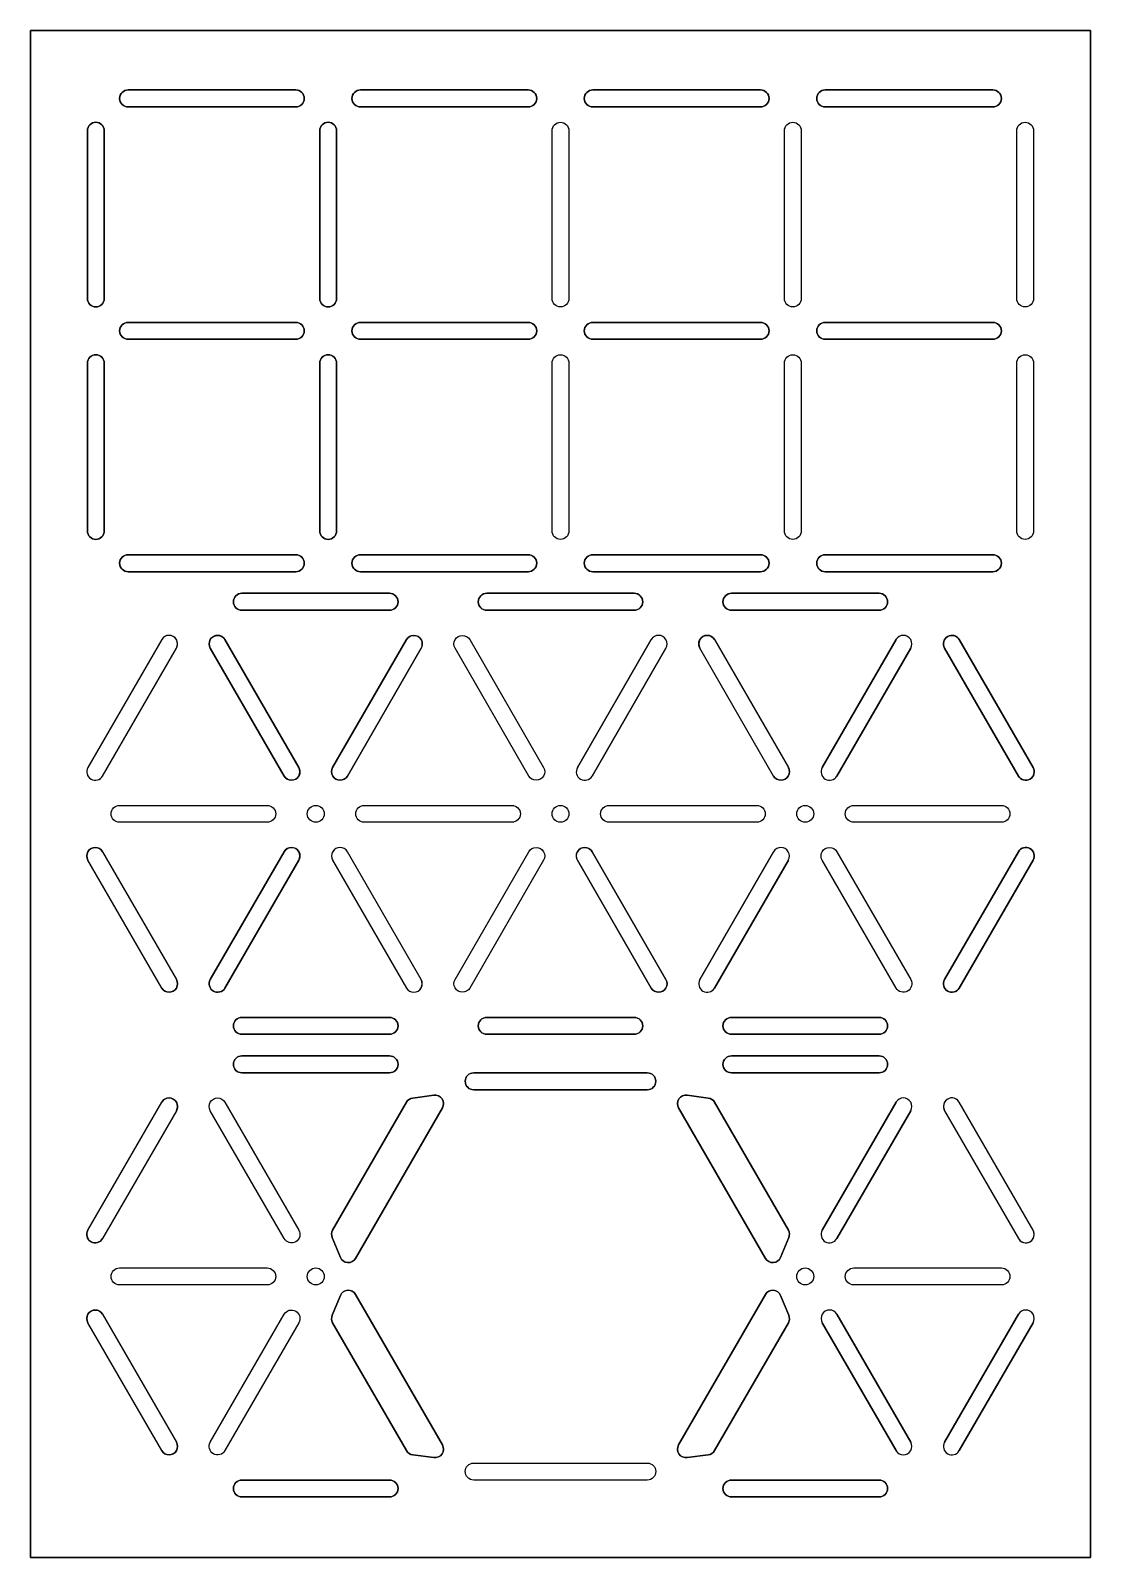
# Model space of a CAD drawing. Header units: millimetres. Extents: x -75 to 50, y -112 to 68.
import ezdxf

# ---------------------------------------------------------------- set-up
doc = ezdxf.new("R2010")
doc.units = ezdxf.units.MM
doc.layers.get('0').update_dxf_attribs({"linetype": 'CONTINUOUS'})

msp = doc.modelspace()

# ---------------------------------------------------------------- linework, layer by layer
for p, q in [((-59.73, -3.46), (-68.43, -18.54)), ((-43.56, -18.54), (-52.27, -3.46)), ((-10.7, -18.54), (-2, -3.46)), ((-2, -3.46), (-10.7, -18.54)), ((5.46, -3.46), (14.17, -18.54)), ((18.16, -18.54), (26.87, -3.46)), ((26.87, -3.46), (18.16, -18.54)), ((-66.7, -19.54), (-57.99, -4.46)), ((-54, -4.46), (-45.29, -19.54)), ((-0.27, -4.46), (-8.97, -19.54)), ((-8.97, -19.54), (-0.27, -4.46)), ((12.43, -19.54), (3.73, -4.46)), ((28.6, -4.46), (19.89, -19.54)), ((19.89, -19.54), (28.6, -4.46)), ((-66.7, -28.46), (-57.99, -43.53)), ((-45.29, -28.46), (-54, -43.53)), ((-29.13, -43.53), (-37.83, -28.46)), ((-0.27, -43.53), (-8.97, -28.46)), ((3.73, -43.53), (12.43, -28.46)), ((12.43, -28.46), (3.73, -43.53)), ((-59.73, -44.53), (-68.43, -29.46)), ((-52.27, -44.53), (-43.56, -29.46)), ((-39.57, -29.46), (-30.86, -44.53)), ((-10.7, -29.46), (-2, -44.53)), ((14.17, -29.46), (5.46, -44.53)), ((5.46, -44.53), (14.17, -29.46)), ((-68.43, -73.07), (-59.73, -57.99)), ((-57.99, -58.99), (-66.7, -74.07)), ((18.16, -73.07), (26.87, -57.99)), ((26.87, -57.99), (18.16, -73.07)), ((28.6, -58.99), (19.89, -74.07)), ((19.89, -74.07), (28.6, -58.99)), ((32.59, -58.99), (41.3, -74.07)), ((43.03, -73.07), (34.33, -57.99)), ((-59.73, -99.07), (-68.43, -83.99)), ((-66.7, -82.99), (-57.99, -98.07)), ((26.87, -99.07), (18.16, -83.99)), ((18.16, -83.99), (26.87, -99.07)), ((19.89, -82.99), (28.6, -98.07)), ((28.6, -98.07), (19.89, -82.99)), ((32.59, -98.07), (41.3, -82.99)), ((41.3, -82.99), (32.59, -98.07)), ((43.03, -83.99), (34.33, -99.07)), ((34.33, -99.07), (43.03, -83.99))]:
    msp.add_line(p, q)
for points in [[(-75.2, 68.34), (49.8, 68.34), (49.8, -111.66), (-75.2, -111.66)], [(49.8, 68.34), (-75.2, 68.34), (-75.2, -111.66), (49.8, -111.66)]]:
    msp.add_lwpolyline(points, close=True)
for points in [[(-43.91, 61.34), (-63.69, 61.34, 1), (-63.69, 59.34), (-43.91, 59.34, 1)], [(-63.69, 61.34), (-43.91, 61.34, -1), (-43.91, 59.34), (-63.69, 59.34, -1)], [(-16.51, 61.34), (-36.29, 61.34, 1), (-36.29, 59.34), (-16.51, 59.34, 1)], [(-36.29, 61.34), (-16.51, 61.34, -1), (-16.51, 59.34), (-36.29, 59.34, -1)], [(10.89, 61.34), (-8.89, 61.34, 1), (-8.89, 59.34), (10.89, 59.34, 1)], [(-8.89, 61.34), (10.89, 61.34, -1), (10.89, 59.34), (-8.89, 59.34, -1)], [(38.29, 61.34), (18.51, 61.34, 1), (18.51, 59.34), (38.29, 59.34, 1)], [(18.51, 61.34), (38.29, 61.34, -1), (38.29, 59.34), (18.51, 59.34, -1)], [(-66.5, 36.75), (-66.5, 56.53, 1), (-68.5, 56.53), (-68.5, 36.75, 1)], [(-66.5, 56.53), (-66.5, 36.75, -1), (-68.5, 36.75), (-68.5, 56.53, -1)], [(-39.1, 36.75), (-39.1, 56.53, 1), (-41.1, 56.53), (-41.1, 36.75, 1)], [(-39.1, 56.53), (-39.1, 36.75, -1), (-41.1, 36.75), (-41.1, 56.53, -1)], [(-11.7, 36.75, -1), (-13.7, 36.75), (-13.7, 56.53, -1), (-11.7, 56.53)], [(-11.7, 36.75, -1), (-13.7, 36.75), (-13.7, 56.53, -1), (-11.7, 56.53)], [(15.7, 36.75, -1), (13.7, 36.75), (13.7, 56.53, -1), (15.7, 56.53)], [(15.7, 36.75, -1), (13.7, 36.75), (13.7, 56.53, -1), (15.7, 56.53)], [(43.1, 36.75, -1), (41.1, 36.75), (41.1, 56.53, -1), (43.1, 56.53)], [(43.1, 36.75, -1), (41.1, 36.75), (41.1, 56.53, -1), (43.1, 56.53)], [(-43.91, 33.94), (-63.69, 33.94, 1), (-63.69, 31.94), (-43.91, 31.94, 1)], [(-63.69, 33.94), (-43.91, 33.94, -1), (-43.91, 31.94), (-63.69, 31.94, -1)], [(-16.51, 33.94), (-36.29, 33.94, 1), (-36.29, 31.94), (-16.51, 31.94, 1)], [(-36.29, 33.94), (-16.51, 33.94, -1), (-16.51, 31.94), (-36.29, 31.94, -1)], [(10.89, 33.94), (-8.89, 33.94, 1), (-8.89, 31.94), (10.89, 31.94, 1)], [(-8.89, 33.94), (10.89, 33.94, -1), (10.89, 31.94), (-8.89, 31.94, -1)], [(38.29, 33.94), (18.51, 33.94, 1), (18.51, 31.94), (38.29, 31.94, 1)], [(18.51, 33.94), (38.29, 33.94, -1), (38.29, 31.94), (18.51, 31.94, -1)], [(-66.5, 9.35), (-66.5, 29.13, 1), (-68.5, 29.13), (-68.5, 9.35, 1)], [(-66.5, 29.13), (-66.5, 9.35, -1), (-68.5, 9.35), (-68.5, 29.13, -1)], [(-39.1, 9.35), (-39.1, 29.13, 1), (-41.1, 29.13), (-41.1, 9.35, 1)], [(-39.1, 29.13), (-39.1, 9.35, -1), (-41.1, 9.35), (-41.1, 29.13, -1)], [(-11.7, 9.35, -1), (-13.7, 9.35), (-13.7, 29.13, -1), (-11.7, 29.13)], [(-11.7, 9.35, -1), (-13.7, 9.35), (-13.7, 29.13, -1), (-11.7, 29.13)], [(15.7, 9.35, -1), (13.7, 9.35), (13.7, 29.13, -1), (15.7, 29.13)], [(15.7, 9.35, -1), (13.7, 9.35), (13.7, 29.13, -1), (15.7, 29.13)], [(43.1, 9.35, -1), (41.1, 9.35), (41.1, 29.13, -1), (43.1, 29.13)], [(43.1, 9.35, -1), (41.1, 9.35), (41.1, 29.13, -1), (43.1, 29.13)], [(-63.69, 4.54), (-43.91, 4.54, 1), (-43.91, 6.54), (-63.69, 6.54, 1)], [(-43.91, 4.54), (-63.69, 4.54, -1), (-63.69, 6.54), (-43.91, 6.54, -1)], [(-36.29, 4.54), (-16.51, 4.54, 1), (-16.51, 6.54), (-36.29, 6.54, 1)], [(-16.51, 4.54), (-36.29, 4.54, -1), (-36.29, 6.54), (-16.51, 6.54, -1)], [(-8.89, 4.54), (10.89, 4.54, 1), (10.89, 6.54), (-8.89, 6.54, 1)], [(10.89, 4.54), (-8.89, 4.54, -1), (-8.89, 6.54), (10.89, 6.54, -1)], [(18.51, 4.54), (38.29, 4.54, 1), (38.29, 6.54), (18.51, 6.54, 1)], [(38.29, 4.54), (18.51, 4.54, -1), (18.51, 6.54), (38.29, 6.54, -1)], [(-32.86, 2), (-50.27, 2, 1), (-50.27, 0), (-32.86, 0, 1)], [(-50.27, 2), (-32.86, 2, -1), (-32.86, 0), (-50.27, 0, -1)], [(-4, 2), (-21.4, 2, 1), (-21.4, 0), (-4, 0, 1)], [(-21.4, 2), (-4, 2, -1), (-4, 0), (-21.4, 0, -1)], [(24.87, 2), (7.46, 2, 1), (7.46, 0), (24.87, 0, 1)], [(7.46, 2), (24.87, 2, -1), (24.87, 0), (7.46, 0, -1)], [(-59.73, -3.46), (-68.43, -18.54, 1), (-66.7, -19.54), (-57.99, -4.46, 1)], [(-54, -4.46, -1), (-52.27, -3.46), (-43.56, -18.54, -1), (-45.29, -19.54)], [(-30.86, -3.46), (-39.57, -18.54, 1), (-37.83, -19.54), (-29.13, -4.46, 1)], [(-39.57, -18.54), (-30.86, -3.46, -1), (-29.13, -4.46), (-37.83, -19.54, -1)], [(-25.13, -4.46, -1), (-23.4, -3.46), (-14.7, -18.54, -1), (-16.43, -19.54)], [(-25.13, -4.46, -1), (-23.4, -3.46), (-14.7, -18.54, -1), (-16.43, -19.54)], [(5.46, -3.46), (14.17, -18.54, -1), (12.43, -19.54), (3.73, -4.46, -1)], [(43.03, -18.54), (34.33, -3.46, 1), (32.59, -4.46), (41.3, -19.54, 1)], [(34.33, -3.46), (43.03, -18.54, -1), (41.3, -19.54), (32.59, -4.46, -1)], [(-64.7, -25, -1), (-64.7, -23), (-47.29, -23, -1), (-47.29, -25)], [(-64.7, -25, -1), (-64.7, -23), (-47.29, -23, -1), (-47.29, -25)], [(-35.84, -25, -1), (-35.84, -23), (-18.43, -23, -1), (-18.43, -25)], [(-35.84, -25, -1), (-35.84, -23), (-18.43, -23, -1), (-18.43, -25)], [(10.44, -23, -1), (10.44, -25), (-6.97, -25, -1), (-6.97, -23)], [(10.44, -23, -1), (10.44, -25), (-6.97, -25, -1), (-6.97, -23)], [(39.3, -23, -1), (39.3, -25), (21.89, -25, -1), (21.89, -23)], [(39.3, -23, -1), (39.3, -25), (21.89, -25, -1), (21.89, -23)], [(-59.73, -44.53), (-68.43, -29.46, -1), (-66.7, -28.46), (-57.99, -43.53, -1)], [(-52.27, -44.53, -1), (-54, -43.53), (-45.29, -28.46, -1), (-43.56, -29.46)], [(-39.57, -29.46), (-30.86, -44.53, 1), (-29.13, -43.53), (-37.83, -28.46, 1)], [(-23.4, -44.53, -1), (-25.13, -43.53), (-16.43, -28.46, -1), (-14.7, -29.46)], [(-23.4, -44.53, -1), (-25.13, -43.53), (-16.43, -28.46, -1), (-14.7, -29.46)], [(-0.27, -43.53, -1), (-2, -44.53), (-10.7, -29.46, -1), (-8.97, -28.46)], [(28.6, -43.53, -1), (26.87, -44.53), (18.16, -29.46, -1), (19.89, -28.46)], [(28.6, -43.53, -1), (26.87, -44.53), (18.16, -29.46, -1), (19.89, -28.46)], [(34.33, -44.53), (43.03, -29.46, 1), (41.3, -28.46), (32.59, -43.53, 1)], [(43.03, -29.46), (34.33, -44.53, -1), (32.59, -43.53), (41.3, -28.46, -1)], [(-50.27, -49.99), (-32.86, -49.99, 1), (-32.86, -47.99), (-50.27, -47.99, 1)], [(-32.86, -49.99), (-50.27, -49.99, -1), (-50.27, -47.99), (-32.86, -47.99, -1)], [(-21.4, -49.99), (-4, -49.99, 1), (-4, -47.99), (-21.4, -47.99, 1)], [(-4, -49.99), (-21.4, -49.99, -1), (-21.4, -47.99), (-4, -47.99, -1)], [(7.46, -49.99), (24.87, -49.99, 1), (24.87, -47.99), (7.46, -47.99, 1)], [(24.87, -49.99), (7.46, -49.99, -1), (7.46, -47.99), (24.87, -47.99, -1)], [(-32.86, -52.53), (-50.27, -52.53, 1), (-50.27, -54.53), (-32.86, -54.53, 1)], [(-50.27, -52.53), (-32.86, -52.53, -1), (-32.86, -54.53), (-50.27, -54.53, -1)], [(24.87, -52.53), (7.46, -52.53, 1), (7.46, -54.53), (24.87, -54.53, 1)], [(7.46, -52.53), (24.87, -52.53, -1), (24.87, -54.53), (7.46, -54.53, -1)], [(-22.94, -56.53), (-2.46, -56.53, 1), (-2.46, -54.53), (-22.94, -54.53, 1)], [(-2.46, -56.53), (-22.94, -56.53, -1), (-22.94, -54.53), (-2.46, -54.53, -1)], [(-68.43, -73.07), (-59.73, -57.99, -1), (-57.99, -58.99), (-66.7, -74.07, -1)], [(-54, -58.99, -1), (-52.27, -57.99), (-43.56, -73.07, -1), (-45.29, -74.07)], [(-54, -58.99, -1), (-52.27, -57.99), (-43.56, -73.07, -1), (-45.29, -74.07)], [(-39.62, -73.95), (-38.66, -76.28, 0.621907), (-36.87, -76.4), (-26.63, -58.67, 0.621907), (-27.63, -57.17), (-30.13, -57.5, 0.233116), (-30.86, -57.99), (-39.57, -73.07, 0.233116)], [(-38.66, -76.28), (-39.62, -73.95, -0.233116), (-39.57, -73.07), (-30.86, -57.99, -0.233116), (-30.13, -57.5), (-27.63, -57.17, -0.621907), (-26.63, -58.67), (-36.87, -76.4, -0.621907)], [(13.26, -76.28), (14.22, -73.95, 0.233116), (14.17, -73.07), (5.46, -57.99, 0.233116), (4.73, -57.5), (2.23, -57.17, 0.621907), (1.23, -58.67), (11.47, -76.4, 0.621907)], [(14.22, -73.95), (13.26, -76.28, -0.621907), (11.47, -76.4), (1.23, -58.67, -0.621907), (2.23, -57.17), (4.73, -57.5, -0.233116), (5.46, -57.99), (14.17, -73.07, -0.233116)], [(43.03, -73.07), (34.33, -57.99, 1), (32.59, -58.99), (41.3, -74.07, 1)], [(-64.7, -79.53, -1), (-64.7, -77.53), (-47.29, -77.53, -1), (-47.29, -79.53)], [(-64.7, -79.53, -1), (-64.7, -77.53), (-47.29, -77.53, -1), (-47.29, -79.53)], [(39.3, -77.53, -1), (39.3, -79.53), (21.89, -79.53, -1), (21.89, -77.53)], [(39.3, -77.53, -1), (39.3, -79.53), (21.89, -79.53, -1), (21.89, -77.53)], [(-38.66, -80.78), (-39.62, -83.11, 0.233116), (-39.57, -83.99), (-30.86, -99.07, 0.233116), (-30.13, -99.56), (-27.63, -99.89, 0.621907), (-26.63, -98.4), (-36.87, -80.66, 0.621907)], [(-39.62, -83.11), (-38.66, -80.78, -0.621907), (-36.87, -80.66), (-26.63, -98.4, -0.621907), (-27.63, -99.89), (-30.13, -99.56, -0.233116), (-30.86, -99.07), (-39.57, -83.99, -0.233116)], [(2.23, -99.89), (4.73, -99.56, 0.233116), (5.46, -99.07), (14.17, -83.99, 0.233116), (14.22, -83.11), (13.26, -80.78, 0.621907), (11.47, -80.66), (1.23, -98.4, 0.621907)], [(4.73, -99.56), (2.23, -99.89, -0.621907), (1.23, -98.4), (11.47, -80.66, -0.621907), (13.26, -80.78), (14.22, -83.11, -0.233116), (14.17, -83.99), (5.46, -99.07, -0.233116)], [(-59.73, -99.07), (-68.43, -83.99, -1), (-66.7, -82.99), (-57.99, -98.07, -1)], [(-52.27, -99.07, -1), (-54, -98.07), (-45.29, -82.99, -1), (-43.56, -83.99)], [(-52.27, -99.07, -1), (-54, -98.07), (-45.29, -82.99, -1), (-43.56, -83.99)], [(-22.94, -102.53, -1), (-22.94, -100.53), (-2.46, -100.53, -1), (-2.46, -102.53)], [(-22.94, -102.53, -1), (-22.94, -100.53), (-2.46, -100.53, -1), (-2.46, -102.53)], [(-50.27, -104.53), (-32.86, -104.53, 1), (-32.86, -102.53), (-50.27, -102.53, 1)], [(-32.86, -104.53), (-50.27, -104.53, -1), (-50.27, -102.53), (-32.86, -102.53, -1)], [(7.46, -104.53), (24.87, -104.53, 1), (24.87, -102.53), (7.46, -102.53, 1)], [(24.87, -104.53), (7.46, -104.53, -1), (7.46, -102.53), (24.87, -102.53, -1)]]:
    msp.add_lwpolyline(points, format="xyb", close=True)
for centre in [(-41.56, -24), (-41.56, -24), (-12.7, -24), (-12.7, -24), (16.16, -24), (16.16, -24), (-41.56, -78.53), (-41.56, -78.53), (16.16, -78.53), (16.16, -78.53)]:
    msp.add_circle(centre, 1)
for centre, start, end in [((-58.86, -3.96), -30, 150), ((-53.13, -3.96), 30, 210), ((-1.13, -3.96), -30, 150), ((-1.13, -3.96), -30, 150), ((4.6, -3.96), 30, 210), ((27.73, -3.96), -30, 150), ((27.73, -3.96), -30, 150), ((-67.56, -19.04), 150, 330), ((-44.43, -19.04), -150, 30), ((-9.84, -19.04), 150, 330), ((-9.84, -19.04), 150, 330), ((13.3, -19.04), -150, 30), ((19.03, -19.04), 150, 330), ((19.03, -19.04), 150, 330), ((-67.56, -28.96), 30, 210), ((-44.43, -28.96), -30, 150), ((-38.7, -28.96), 30, 210), ((-9.84, -28.96), 30, 210), ((13.3, -28.96), -30, 150), ((13.3, -28.96), -30, 150), ((-58.86, -44.03), -150, 30), ((-53.13, -44.03), 150, 330), ((-30, -44.03), -150, 30), ((-1.13, -44.03), -150, 30), ((4.6, -44.03), 150, 330), ((4.6, -44.03), 150, 330), ((-58.86, -58.49), -30, 150), ((27.73, -58.49), -30, 150), ((27.73, -58.49), -30, 150), ((33.46, -58.49), 30, 210), ((-67.56, -73.57), 150, 330), ((19.03, -73.57), 150, 330), ((19.03, -73.57), 150, 330), ((42.16, -73.57), -150, 30), ((-67.56, -83.49), 30, 210), ((19.03, -83.49), 30, 210), ((19.03, -83.49), 30, 210), ((42.16, -83.49), -30, 150), ((42.16, -83.49), -30, 150), ((-58.86, -98.57), -150, 30), ((27.73, -98.57), -150, 30), ((27.73, -98.57), -150, 30), ((33.46, -98.57), 150, 330), ((33.46, -98.57), 150, 330)]:
    msp.add_arc(centre, 1, start, end)

doc.saveas('drawing.dxf')
